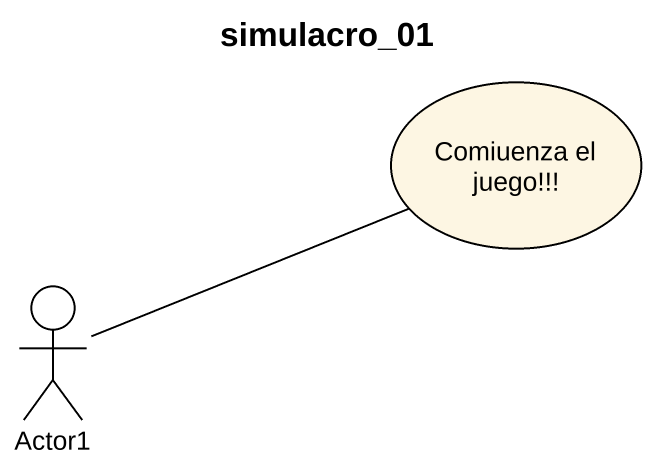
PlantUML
@startuml
title simulacro_01
usecase "Comiuenza el juego!!!" as Comiuenza_el_juego
actor Actor1
Actor1 -right- Comiuenza_el_juego
@enduml
